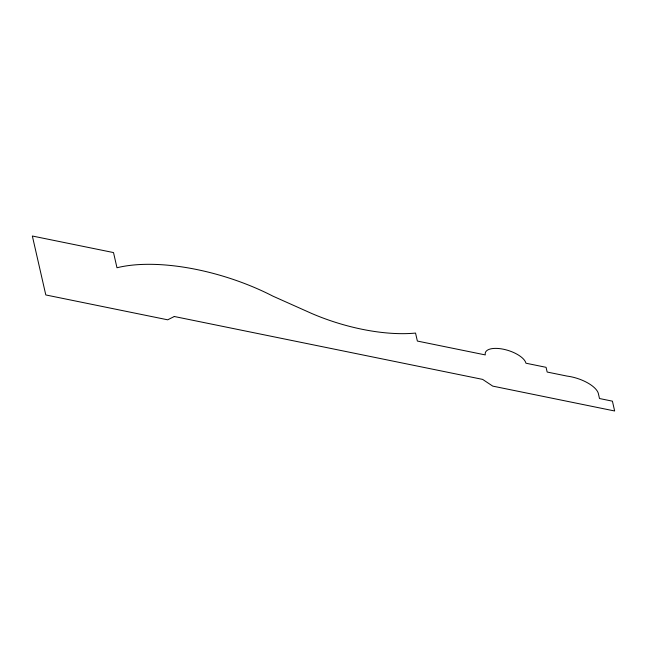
<?xml version="1.0" encoding="UTF-8"?>
<svg xmlns="http://www.w3.org/2000/svg" width="647" height="647" viewBox="0 0 647 647"><rect width="100%" height="100%" fill="white"/><g stroke="black" fill="none" stroke-linecap="round" stroke-linejoin="round"><path stroke-width="0.97" d="M174.294 316.504L167.694 319.812L45.8 294.951L32.35 236.018L113.516 252.573L116.978 267.753A131.179 55.44 17.5 0 1 272.953 296.164L311.433 313.358A111.519 47.134 17.5 0 0 415.544 333.076L417.364 341.058L485.299 354.92A21.246 8.977 17.5 0 1 503.374 349.218A21.246 8.977 17.5 0 1 525.938 363.21L546.076 367.318L547.16 372.041L567.015 376.085A25.92 10.959 17.5 0 1 598.273 393.174L599.494 398.528L612.41 401.164L614.65 410.982L492.755 386.122L482.622 379.393L174.294 316.504"/></g></svg>
